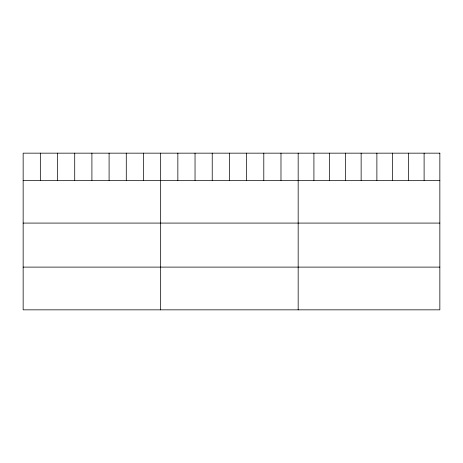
<?xml version="1.0" encoding="UTF-8"?>
<svg xmlns="http://www.w3.org/2000/svg" width="463" height="463" viewBox="0 0 463 463"><rect width="100%" height="100%" fill="white"/><g stroke="black" fill="none" stroke-linecap="round" stroke-linejoin="round"><path stroke-width="0.69" d="M23.15 180.356L439.85 180.356M23.15 223.085L439.85 223.085M23.15 267.11L439.85 267.11M424.108 153.16L424.108 180.356M408.366 153.16L408.366 180.356M392.624 153.16L392.624 180.356M376.882 153.16L376.882 180.356M361.14 153.16L361.14 180.356M345.398 153.16L345.398 180.356M329.656 153.16L329.656 180.356M313.914 153.16L313.914 180.356M298.172 153.16L298.172 309.84M280.983 153.16L280.983 180.356M263.794 153.16L263.794 180.356M246.605 153.16L246.605 180.356M229.416 153.16L229.416 180.356M212.228 153.16L212.228 180.356M195.039 153.16L195.039 180.356M177.85 153.16L177.85 180.356M160.661 153.16L160.661 309.84M143.472 153.16L143.472 180.356M126.283 153.16L126.283 180.356M109.094 153.16L109.094 180.356M91.906 153.16L91.906 180.356M74.717 153.16L74.717 180.356M57.528 153.16L57.528 180.356M40.339 153.16L40.339 180.356M439.85 153.16L23.15 153.16L23.15 309.84L439.85 309.84L439.85 153.16"/></g></svg>
